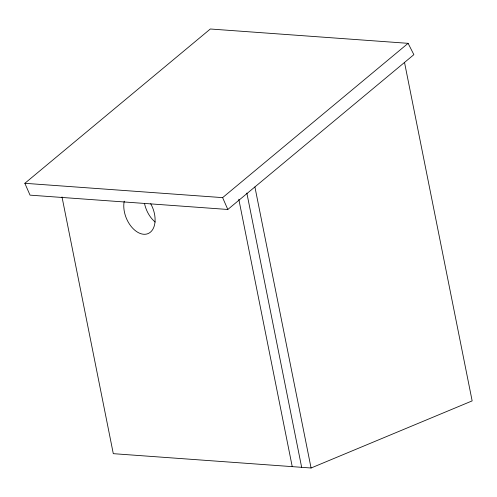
<?xml version="1.0" encoding="UTF-8"?>
<svg xmlns="http://www.w3.org/2000/svg" width="497" height="497" viewBox="0 0 497 497"><rect width="100%" height="100%" fill="white"/><g stroke="black" fill="none" stroke-linecap="round" stroke-linejoin="round"><path stroke-width="0.75" d="M24.85 183.3L210.33 29L408.105 43.332L413.871 54.658L227.812 209.473L30.037 195.141L24.85 183.3L222.619 197.632L408.105 43.332M61.995 196.905L113.297 453.668L311.072 468L472.15 400.893L404.521 62.442M222.619 197.632L227.812 209.473M254.905 186.928L311.072 468M246.854 193.078L301.654 467.317M238.802 199.235L292.236 466.633M155.176 222.022A22.471 14.152 67.4 0 1 144.497 203.372M150.703 203.714A22.471 14.152 67.4 0 1 143.465 234.249A22.471 14.152 67.4 0 1 124.244 201.198"/></g></svg>
